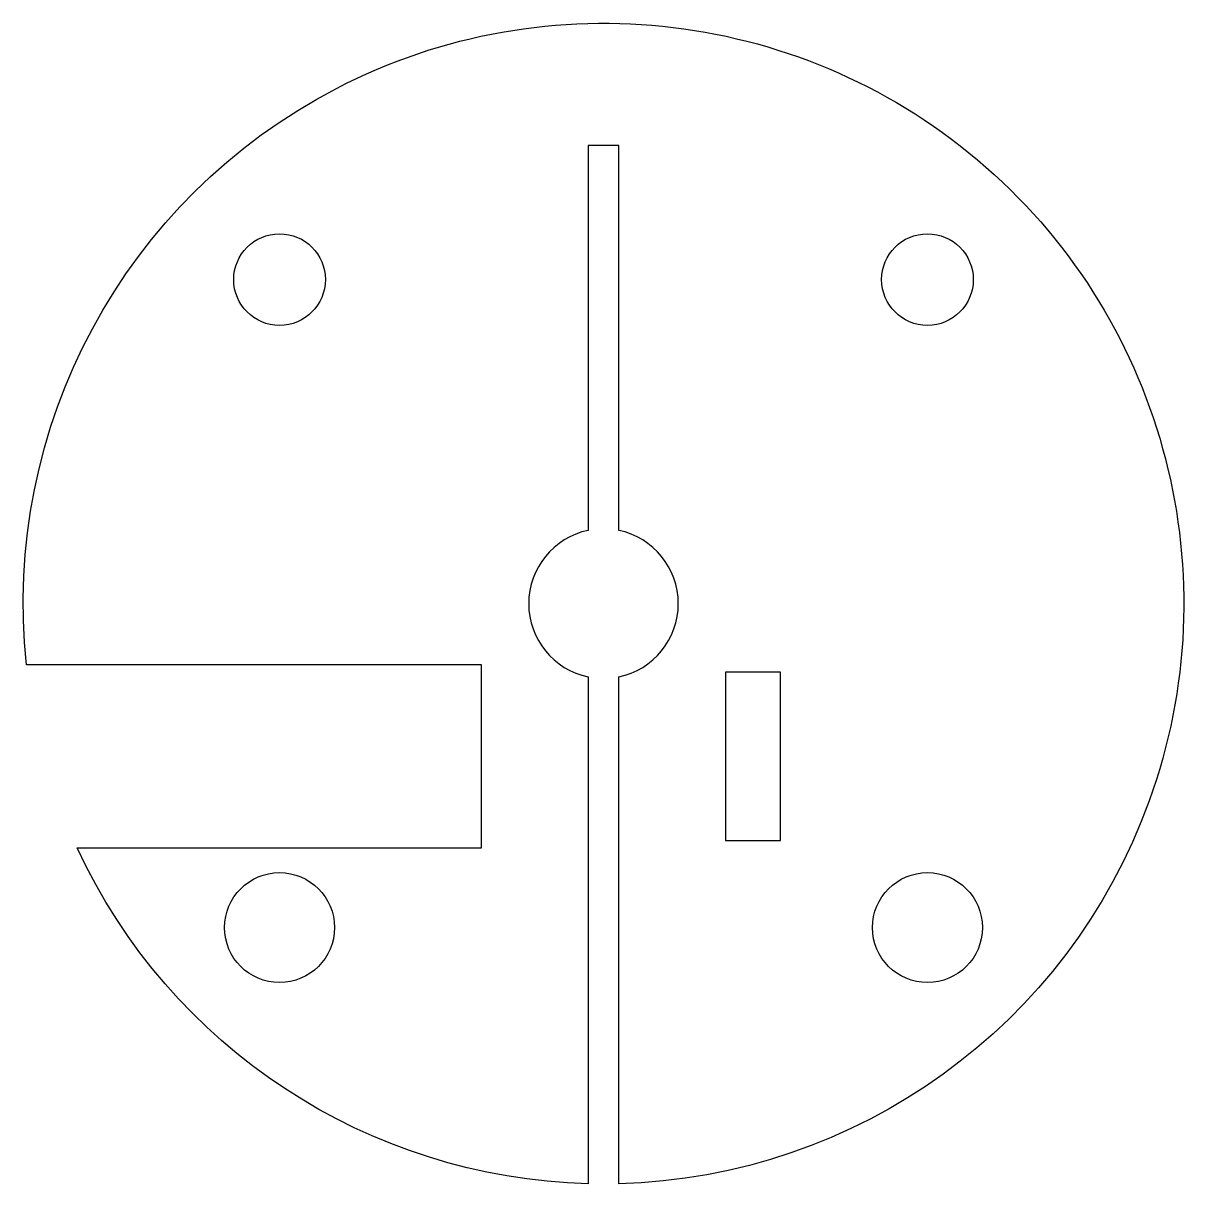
# Model space of a CAD drawing. Header units: millimetres. Extents: x -19 to 19, y -19 to 19.
import ezdxf

# ---------------------------------------------------------------- set-up
doc = ezdxf.new("R2010")
doc.units = ezdxf.units.MM
doc.layers.get('0').update_dxf_attribs({"linetype": 'CONTINUOUS'})

msp = doc.modelspace()

# ---------------------------------------------------------------- linework, layer by layer
msp.add_lwpolyline([(0.5, -18.993), (0.5, -2.398, 0.813029), (0.5, 2.398), (0.5, 14.992), (-0.5, 14.992), (-0.5, 2.398, 0.813029), (-0.5, -2.398), (-0.5, -18.993, -0.284815), (-17.234, -8), (-4, -8), (-4, -2), (-18.894, -2, -2.55611)], format="xyb", close=True)
msp.add_lwpolyline([(4, -7.75), (5.8, -7.75), (5.8, -2.25), (4, -2.25)], close=True)
for centre, radius in [((-10.607, 10.607), 1.5), ((10.607, 10.607), 1.5), ((-10.607, -10.607), 1.8), ((10.607, -10.607), 1.8)]:
    msp.add_circle(centre, radius)

doc.saveas('drawing.dxf')
